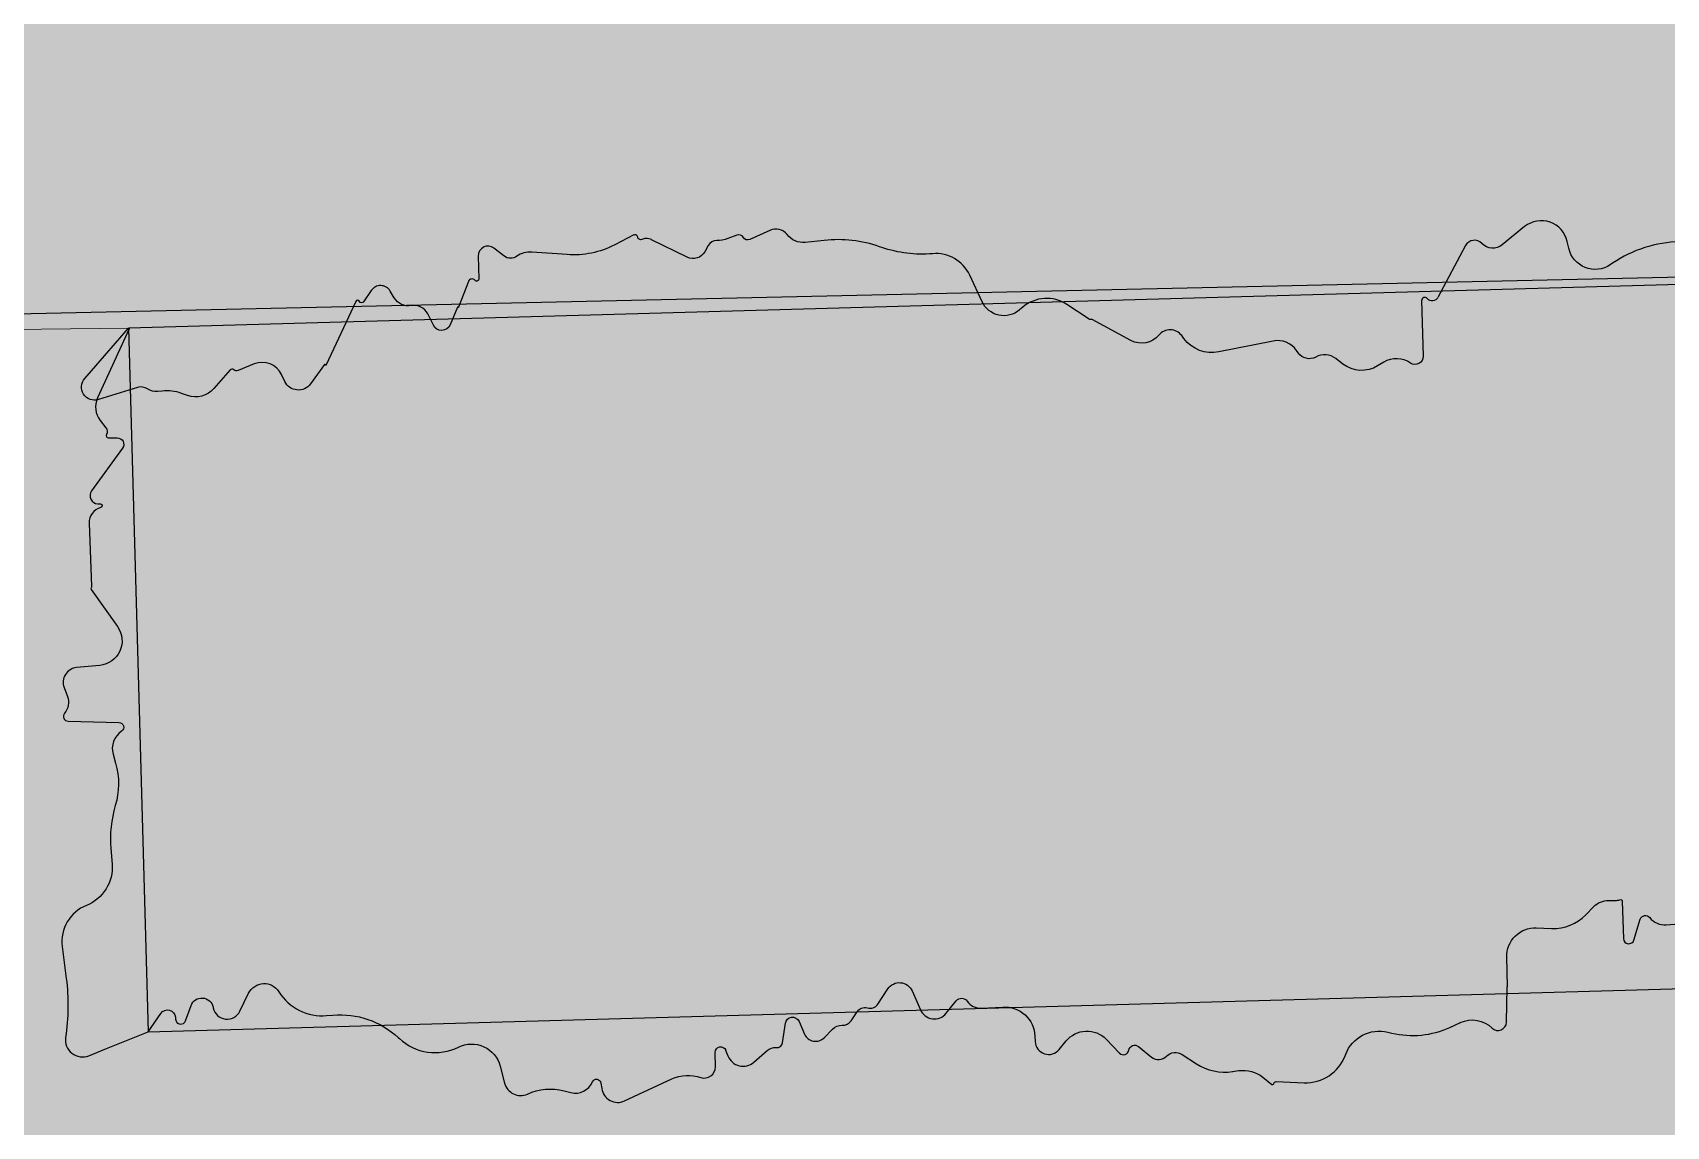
# Model space of a CAD drawing. Header units: metres. Extents: x 68582 to 69192, y 19191 to 19633.
# Drawn here: x 68832.31 to 68839.27, y 19453.17 to 19457.83 of the extents above; entities that cross this region are included whole.
import ezdxf

# ---------------------------------------------------------------- set-up
doc = ezdxf.new("R2010")
doc.units = ezdxf.units.M
doc.layers.get('0').update_dxf_attribs({"lineweight": 15})
doc.layers.add('Kasvillisuus', color=7, linetype='Continuous', lineweight=5)
doc.layers.add('None', color=7, linetype='Continuous', lineweight=5)

msp = doc.modelspace()

# ---------------------------------------------------------------- hatches: boundary and pattern name
at = {"true_color": 0xd1f0d1, "transparency": 33554687}
msp.add_hatch(color=254, dxfattribs=at).paths.add_polyline_path([(68588.1224, 19191.4432), (69192.2959, 19191.4432), (69192.2959, 19628.2315), (68588.1224, 19628.2315)], flags=0)
at = {"true_color": 0xffffff, "transparency": 33554687}
msp.add_hatch(color=7, dxfattribs=at).paths.add_polyline_path([(68853.84, 19438.84), (68849.6001, 19440.1), (68841.8001, 19439), (68840.8082, 19441.7176), (68840.9975, 19441.8663), (68840.9975, 19442.2097), (68838.1639, 19442.5984), (68830.3904, 19442.1975), (68825, 19444.6184), (68825.4891, 19446.0421), (68819.5041, 19455.1), (68817.6, 19456.1), (68817.7549, 19456.3949), (68832.7129, 19456.5674), (68832.7973, 19453.5686), (68847.2, 19453.9741), (68847.1819, 19456.976), (68849.3129, 19456.9733), (68849.2742, 19455.8085), (68866.3467, 19455.7163), (68866.3467, 19457.48), (68870.1579, 19457.2575), (68870.2036, 19455.9593), (68875.3114, 19455.9007), (68875.2385, 19457.3149), (68877.5595, 19457.3149), (68878.273, 19456.4805), (68872.251, 19441.8952), (68872.0858, 19441.2501), (68872.4256, 19440.5897), (68868.6819, 19443.1792), (68869.1944, 19443.7269), (68869.6263, 19444.2854), (68872.6, 19451.2), (68872.8603, 19451.7955), (68873.1429, 19452.7002), (68872.6, 19453.6076), (68870.1372, 19453.9), (68868.0158, 19453.8619), (68867.223, 19453.0883), (68866.127, 19446.2326), (68866.2286, 19445.9304), (68862.9571, 19447.2), (68863.493, 19448.4752), (68864.4533, 19451.6783), (68864.3935, 19452.094), (68864.1374, 19452.3989), (68862.7489, 19452.5948), (68861.4663, 19452.4747), (68860.1804, 19451.0917), (68859.6971, 19448.4042), (68857.3973, 19447.7), (68857.3144, 19449.8726), (68856.3921, 19450.5757), (68848.5791, 19450.505), (68848.3722, 19450.1), (68848.3722, 19447.9812), (68848.5574, 19447.5476), (68849.2392, 19447.1963), (68856.6, 19447)], flags=0)
at = {"layer": 'None', "linetype": 'Continuous', "lineweight": 0, "true_color": 0xffffff, "transparency": 33554687}
msp.add_hatch(color=7, dxfattribs=at).paths.add_polyline_path([(68812.9895, 19460.2649), (68813.2995, 19459.2249), (68812.7295, 19458.8949), (68810.4795, 19458.8949), (68799.3395, 19458.3549), (68788.2795, 19454.6149), (68787.5517, 19454.1949), (68794.8404, 19454.1949), (68799.8095, 19455.8749), (68810.5395, 19456.3949), (68821.7395, 19456.3949), (68863.1395, 19457.3149), (68877.5595, 19457.3149), (68879.3595, 19456.8849), (68880.8291, 19454.1949), (68883.8214, 19454.1949), (68884.1395, 19455.2349), (68885.4995, 19456.5949), (68887.9595, 19457.0149), (68890.4895, 19456.2349), (68892.2395, 19455.2749), (68893.7145, 19454.1949), (68897.9416, 19454.1949), (68890.2195, 19459.8549), (68888.9395, 19461.1249), (68888.0195, 19464.3449), (68907.4795, 19515.3749), (68908.9195, 19517.0449), (68911.2195, 19517.7149), (68917.1995, 19515.444), (68917.1995, 19518.1239), (68911.3295, 19520.3549), (68909.9295, 19521.9149), (68910.5095, 19524.5249), (68912.0216, 19527.746), (68909.8091, 19527.746), (68908.1295, 19524.1549), (68906.9695, 19523.6249), (68906.0595, 19523.6749), (68905.2595, 19524.1149), (68892.4395, 19536.4249), (68884.9595, 19542.5949), (68882.9395, 19543.8749), (68877.6395, 19547.2949), (68869.5728, 19551.6949), (68865.2141, 19551.6949), (68866.5995, 19551.0349), (68876.6395, 19545.5549), (68881.8895, 19542.1749), (68883.7895, 19540.9749), (68891.0695, 19534.9649), (68904.0495, 19522.4949), (68905.5095, 19519.9949), (68905.6495, 19519.0249), (68905.2995, 19516.6649), (68885.3895, 19464.4549), (68885.4295, 19464.2949), (68884.6695, 19462.7549), (68882.9295, 19460.8149), (68881.4595, 19459.9649), (68877.8495, 19459.8149), (68863.1295, 19459.8149), (68822.4895, 19458.9149), (68820.8495, 19459.0649), (68816.3895, 19460.7049), (68809.1195, 19466.2149), (68799.9495, 19474.4749), (68789.5595, 19482.3249), (68787.4095, 19486.0449), (68786.7595, 19494.8249), (68786.2395, 19513.4049), (68786.0222, 19533.2648), (68783.992, 19533.2648), (68784.1395, 19513.3849), (68784.2795, 19493.5149), (68785.2295, 19484.8549), (68784.1295, 19483.0049), (68779.1995, 19483.3649), (68779.1995, 19481.3581), (68788.2695, 19480.6949), (68788.8895, 19480.3249), (68798.6695, 19472.9349), (68807.7795, 19464.7249), (68812.3395, 19461.2549)], flags=0)
h = msp.add_hatch(color=7, dxfattribs=at)
h.paths.add_polyline_path([(68799.84, 19386.02), (68789.95, 19386.9), (68781.97, 19386.61), (68773.27, 19384.56), (68766.62, 19381.94), (68748.84, 19370.6), (68746.75, 19366.63), (68746.49, 19363.19), (68746.68, 19359.75), (68746.03, 19354.21), (68745.7173, 19353), (68743.6529, 19353), (68744.06, 19354.58), (68744.68, 19359.8), (68744.41, 19364.47), (68740.99, 19370.95), (68732.83, 19377.49), (68729.15, 19380.5), (68725.54, 19384.08), (68723.21, 19387.28), (68721.23, 19392.29), (68719.51, 19395.27), (68718.26, 19396.33), (68715.99, 19397.05), (68713.09, 19396.09), (68709.9986, 19395.0928), (68706, 19393.939), (68706, 19396.061), (68709, 19396.8747), (68712.39, 19397.97), (68715.98, 19399.15), (68723.43, 19403.64), (68726.42, 19405.66), (68738.87, 19414.06), (68755.26, 19419.94), (68769.04, 19422.04), (68772.54, 19421.8), (68773.32, 19423.3), (68774.64, 19437.94), (68769.945, 19438.4368), (68769.945, 19440.5607), (68775.04, 19440.09), (68776.38, 19443.85), (68778.83, 19449.39), (68788.17, 19454.78), (68799.23, 19458.52), (68810.37, 19459.06), (68812.62, 19459.06), (68813.19, 19459.39), (68812.88, 19460.43), (68812.23, 19461.42), (68807.67, 19464.89), (68804.3522, 19467.88), (68807.3447, 19467.88), (68809.01, 19466.38), (68816.28, 19460.87), (68820.74, 19459.23), (68822.38, 19459.08), (68863.02, 19459.98), (68877.74, 19459.98), (68881.35, 19460.13), (68882.82, 19460.98), (68884.56, 19462.92), (68885.32, 19464.46), (68885.28, 19464.62), (68886.5232, 19467.88), (68889.1951, 19467.88), (68887.91, 19464.51), (68888.83, 19461.29), (68890.11, 19460.02), (68896, 19455.6618), (68896, 19452.5726), (68892.13, 19455.44), (68890.38, 19456.4), (68887.85, 19457.18), (68885.39, 19456.76), (68884.03, 19455.4), (68883.66, 19454.19), (68883.71, 19454.1), (68883.28, 19452.99), (68872.46, 19424.51), (68870.39, 19417.14), (68870.3243, 19417.0175), (68870.4739, 19416.931), (68870.06, 19412.46), (68871.13, 19408.51), (68871.83, 19407.09), (68880.85, 19393.85), (68887.33, 19386.26), (68890.4, 19384.17), (68890.2, 19381.49), (68887.83, 19380.47), (68887.07, 19378.35), (68887.07, 19375.09), (68884.83, 19375.09), (68884.73, 19379.14), (68883.91, 19380.24), (68883.22, 19380.45), (68882.08, 19380.41), (68868.03, 19375.2624), (68852.77, 19371.1), (68844.22, 19369.71), (68840.87, 19369.2), (68839.58, 19368.49), (68839.45, 19367.4), (68836.83, 19365.8873), (68835.04, 19368.32), (68829.92, 19372.32), (68819.9581, 19378.79), (68812.33, 19382.2423), (68806.83, 19384.09)], flags=0)
h.paths.add_polyline_path([(68775.85, 19423.46), (68776.37, 19421.28), (68790.55, 19418.32), (68795.86, 19416.83), (68807.28, 19413.96), (68831.23, 19411.69), (68853.45, 19410.37), (68856.89, 19410.37), (68860.28, 19410.76), (68863.66, 19412.78), (68866.24, 19416.21), (68870.38, 19426.08), (68880.96, 19453.92), (68879.25, 19457.05), (68877.45, 19457.48), (68863.03, 19457.48), (68821.63, 19456.56), (68810.43, 19456.56), (68799.7, 19456.04), (68789.2, 19452.49), (68780.77, 19447.62), (68777.69, 19440.94)], flags=0)
h.paths.add_polyline_path([(68870.05, 19404.5), (68868.3047, 19405.6287), (68865.01, 19407.11), (68858.23, 19407.87), (68853.41, 19407.87), (68831.02, 19409.2), (68806.85, 19411.49), (68795.21, 19414.42), (68789.97, 19415.89), (68774.31, 19419.16), (68769.945, 19419.8627), (68769.03, 19420.01), (68755.76, 19418), (68739.78, 19412.27), (68727.67, 19404.09), (68724.16, 19400.73), (68722.5, 19396.61), (68723.23, 19392.69), (68724.97, 19388.26), (68727.16, 19385.29), (68730.49, 19381.99), (68734.25, 19378.92), (68741.76, 19372.9), (68745.33, 19372.02), (68747.84, 19372.34), (68765.71, 19383.73), (68772.69, 19386.48), (68781.68, 19388.6), (68790.1, 19389.11), (68799.84, 19388.21), (68805.18, 19386.88), (68812.83, 19384.23), (68820.66, 19380.72), (68826.29, 19377.07), (68835.18, 19371.98), (68842.61, 19371.51), (68849.74, 19372.37), (68867.92, 19377.04), (68876.83, 19380.3044), (68882.08, 19382.65), (68882.98, 19385.18), (68882.4, 19387.3), (68875.5, 19397.08)], flags=0)

# ---------------------------------------------------------------- linework, layer by layer
at = {"color": 7, "true_color": 0xffffff, "transparency": 33554687}
msp.add_lwpolyline([(68817.7549, 19456.3949), (68832.7129, 19456.5674), (68832.7973, 19453.5686), (68847.2, 19453.9741), (68847.1819, 19456.976), (68849.3129, 19456.9733)], dxfattribs=at)
at = {"layer": 'Kasvillisuus'}
msp.add_open_spline([(68836.3694, 19452.6901), (68834.7004, 19452.7026), (68831.611, 19452.4036), (68826.8384, 19453.3891), (68824.9473, 19449.425), (68826.7022, 19446.5323), (68825.1758, 19443.9496), (68823.1599, 19442.3186), (68822.2248, 19439.8509), (68820.525, 19437.5864), (68820.2793, 19434.2176), (68821.9484, 19430.5379), (68824.3303, 19427.6476), (68825.6699, 19422.9252), (68829.336, 19425.3616), (68832.2975, 19426.8428), (68832.7366, 19430.1113), (68831.4056, 19434.0311), (68827.9169, 19431.4822), (68826.8176, 19435.1521), (68826.4784, 19437.8192), (68827.5877, 19440.9613), (68830.998, 19443.2659), (68835.9302, 19443.1303), (68840.8821, 19443.9358), (68846.4648, 19441.0574), (68848.1909, 19446.3853), (68848.0688, 19449.7815), (68846.3217, 19453.7299), (68841.3354, 19452.2936), (68838.1786, 19452.6765), (68836.3694, 19452.6901)], degree=3, knots=[0, 0, 0, 0, 5.193554, 9.583382, 12.399215, 16.153619, 18.483362, 20.607863, 23.918082, 26.146432, 28.982421, 33.541697, 37.661655, 41.153683, 44.65856, 47.688867, 51.03171, 54.060351, 56.691055, 59.477319, 62.422274, 65.503815, 68.711126, 74.098034, 79.723163, 84.358461, 88.777903, 92.437694, 95.470879, 99.697037, 105.326686, 105.326686, 105.326686, 105.326686], dxfattribs=at)
at = {"layer": 'None', "color": 7, "linetype": 'Continuous', "lineweight": 25, "transparency": 33554687}
for p, q in [((68834.8667, 19456.9644), (68834.7858, 19456.9224)), ((68834.9053, 19456.9463), (68834.902, 19456.945)), ((68835.0943, 19456.8697), (68834.9421, 19456.9444)), ((68835.3064, 19456.9639), (68835.2673, 19456.949)), ((68835.4472, 19456.9841), (68835.3617, 19456.9452)), ((68835.6791, 19456.9416), (68835.5976, 19456.9331)), ((68838.664, 19457.0001), (68838.5688, 19456.9227)), ((68838.8522, 19456.908), (68838.8456, 19456.9371)), ((68834.2042, 19456.8744), (68834.2068, 19456.7777)), ((68834.3136, 19456.875), (68834.2713, 19456.9082)), ((68834.5827, 19456.8806), (68834.432, 19456.8914)), ((68835.1846, 19456.9199), (68835.1698, 19456.8933)), ((68835.9241, 19456.9114), (68835.9148, 19456.9146)), ((68838.4123, 19456.9193), (68838.2938, 19456.6973)), ((68839.039, 19456.8443), (68839.0291, 19456.8376)), ((68833.7479, 19456.7276), (68833.7157, 19456.6799)), ((68833.8462, 19456.6967), (68833.829, 19456.7254)), ((68834.1622, 19456.7666), (68834.1197, 19456.6563)), ((68836.3514, 19456.68), (68836.2989, 19456.7934)), ((68833.6827, 19456.6813), (68833.5561, 19456.4106)), ((68834.1163, 19456.6566), (68834.0841, 19456.5817)), ((68836.5253, 19456.6567), (68836.5116, 19456.645)), ((68836.8084, 19456.6056), (68836.713, 19456.6684)), ((68838.2251, 19456.6845), (68838.2316, 19456.4479)), ((68834.0131, 19456.5796), (68833.9889, 19456.628)), ((68836.9863, 19456.5146), (68836.8206, 19456.6039)), ((68832.5552, 19456.3859), (68832.7129, 19456.5674)), ((68832.7167, 19456.5644), (68832.5815, 19456.2697)), ((68832.7129, 19456.5674), (68832.7153, 19456.567)), ((68837.212, 19456.5228), (68837.2025, 19456.5354)), ((68837.5921, 19456.5123), (68837.3611, 19456.466)), ((68837.6989, 19456.4619), (68837.6917, 19456.4722)), ((68832.527, 19456.3534), (68832.5552, 19456.3859)), ((68833.147, 19456.3892), (68833.0775, 19456.3097)), ((68833.2497, 19456.4147), (68833.1806, 19456.387)), ((68833.5489, 19456.412), (68833.489, 19456.3299)), ((68837.8899, 19456.4144), (68837.8598, 19456.4376)), ((68838.0637, 19456.422), (68838.0374, 19456.4061)), ((68832.7516, 19456.3145), (68832.586, 19456.263)), ((68833.3798, 19456.34), (68833.3657, 19456.3694)), ((68832.8565, 19456.2993), (68832.8379, 19456.2973)), ((68832.9651, 19456.2803), (68832.9392, 19456.2895)), ((68832.5931, 19456.1737), (68832.6173, 19456.1432)), ((68832.6276, 19456.0993), (68832.6653, 19456.1)), ((68832.6881, 19456.0561), (68832.5561, 19455.8743)), ((68832.5828, 19455.8185), (68832.5942, 19455.8179)), ((68832.5456, 19455.7359), (68832.556, 19455.4676)), ((68832.5545, 19455.453), (68832.6665, 19455.2952)), ((68832.5909, 19455.13), (68832.4924, 19455.1206)), ((68832.4389, 19455.0355), (68832.453, 19454.9974)), ((68832.4563, 19454.8922), (68832.6729, 19454.8865)), ((68832.6477, 19454.7512), (68832.6586, 19454.7126)), ((68832.6381, 19454.3498), (68832.6434, 19454.2834)), ((68838.9247, 19454.067), (68838.9581, 19454.1012)), ((68839.0225, 19454.1283), (68839.0501, 19454.1282)), ((68839.0804, 19454.124), (68839.0854, 19453.9655)), ((68838.7138, 19454.0111), (68838.7793, 19454.0087)), ((68839.13, 19453.9595), (68839.1572, 19454.048)), ((68839.2681, 19454.0242), (68839.3234, 19454.0287)), ((68832.4311, 19453.9313), (68832.4482, 19453.7961)), ((68838.5912, 19453.7598), (68838.5883, 19453.8874)), ((68833.188, 19453.656), (68833.2256, 19453.7327)), ((68835.9068, 19453.6859), (68835.9501, 19453.7515)), ((68836.0531, 19453.7428), (68836.0887, 19453.6619)), ((68838.5865, 19453.609), (68838.5896, 19453.7589)), ((68832.9571, 19453.6157), (68832.9804, 19453.6802)), ((68833.0741, 19453.6736), (68833.0748, 19453.6702)), ((68836.1988, 19453.6474), (68836.2414, 19453.7006)), ((68836.3484, 19453.669), (68836.4406, 19453.6739)), ((68832.7973, 19453.5686), (68832.8518, 19453.6468)), ((68832.9134, 19453.63), (68832.9141, 19453.6216)), ((68833.5581, 19453.6371), (68833.585, 19453.6395)), ((68835.5011, 19453.5214), (68835.5132, 19453.6048)), ((68835.5714, 19453.6127), (68835.5952, 19453.5582)), ((68835.793, 19453.6148), (68835.8188, 19453.654)), ((68838.346, 19453.5873), (68838.3901, 19453.6076)), ((68832.6122, 19453.4938), (68832.7973, 19453.5686)), ((68833.8628, 19453.5441), (68833.868, 19453.5393)), ((68835.6782, 19453.5432), (68835.7138, 19453.5799)), ((68836.5768, 19453.5497), (68836.5777, 19453.5273)), ((68836.6807, 19453.493), (68836.7102, 19453.5293)), ((68836.8802, 19453.5367), (68836.9379, 19453.4772)), ((68838.0812, 19453.5671), (68838.0978, 19453.5631)), ((68832.5447, 19453.4665), (68832.6122, 19453.4938)), ((68835.2149, 19453.4187), (68835.2142, 19453.4807)), ((68835.2587, 19453.4895), (68835.2683, 19453.4656)), ((68835.3786, 19453.4388), (68835.4355, 19453.4882)), ((68837.0189, 19453.5053), (68837.0732, 19453.4606)), ((68837.2047, 19453.4715), (68837.2651, 19453.4322)), ((68837.899, 19453.4661), (68837.9014, 19453.4724)), ((68834.2973, 19453.4223), (68834.3163, 19453.3495)), ((68837.4197, 19453.3988), (68837.4462, 19453.4027)), ((68834.5705, 19453.3164), (68834.5985, 19453.3092)), ((68834.7271, 19453.3499), (68834.7306, 19453.3261)), ((68834.8274, 19453.2737), (68835.0294, 19453.3673)), ((68837.5483, 19453.3749), (68837.5861, 19453.3443)), ((68837.6054, 19453.3561), (68837.7248, 19453.3512))]:
    msp.add_line(p, q, dxfattribs=at)
at = {"layer": 'None', "color": 7, "linetype": 'Continuous', "lineweight": 25, "true_color": 0xffffff, "transparency": 33554687}
msp.add_lwpolyline([(68794.8404, 19454.1949), (68799.8095, 19455.8749), (68810.5395, 19456.3949), (68821.7395, 19456.3949), (68863.1395, 19457.3149), (68877.5595, 19457.3149), (68879.3595, 19456.8849), (68880.8291, 19454.1949)], dxfattribs=at)
at = {"layer": 'None', "color": 7, "linetype": 'Continuous', "lineweight": 25, "transparency": 33554687}
msp.add_lwpolyline([(68847.2, 19456.9753), (68832.7129, 19456.5674), (68832.7973, 19453.5686), (68847.2, 19453.9741)], close=True, dxfattribs=at)
for centre, radius, start, end in [((68838.7353, 19456.9124), 0.113, 12.65156, 129.09371), ((68834.8722, 19456.9538), 0.0119, 8.6991, 117.39841), ((68834.9216, 19456.9026), 0.0467, 63.84941, 110.45209), ((68835.2201, 19456.9001), 0.0406, 89.35495, 150.84181), ((68835.3145, 19456.9425), 0.0229, 30.12035, 110.83662), ((68835.4724, 19456.9289), 0.0608, 37.77256, 114.48145), ((68835.736, 19456.3954), 0.5491, 71.00722, 95.95519), ((68838.4502, 19456.8991), 0.0429, 43.30984, 151.90752), ((68839.3386, 19456.4), 0.5358, 91.33804, 123.9959), ((68834.2457, 19456.8755), 0.0415, 51.85747, 181.54129), ((68834.4251, 19456.7953), 0.0964, 85.8969, 125.48734), ((68836.1547, 19456.7265), 0.1589, 24.87697, 95.01857), ((68833.7877, 19456.7008), 0.0481, 30.87843, 146.0324), ((68834.1774, 19456.7608), 0.0162, 40.22534, 158.91151), ((68833.6904, 19456.6777), 0.00843, 24.87971, 154.93434), ((68833.9303, 19456.5987), 0.0655, 26.59638, 99.83622), ((68834.1171, 19456.6562), 0.000922, 12.79713, 156.74714), ((68836.6269, 19456.5376), 0.1566, 56.66138, 130.46704), ((68838.2386, 19456.6848), 0.0136, 38.3631, 181.58524), ((68836.8166, 19456.5964), 0.00852, 61.67954, 104.41766), ((68837.153, 19456.4982), 0.0619, 36.94582, 140.33307), ((68837.6114, 19456.4165), 0.0978, 34.74024, 101.3414), ((68837.8116, 19456.375), 0.079, 52.37384, 118.74977), ((68833.1551, 19456.3821), 0.0108, 48.47357, 138.87733), ((68833.2835, 19456.3301), 0.0911, 25.56363, 111.81169), ((68833.5507, 19456.4107), 0.00227, 9.07814, 143.90648), ((68838.118, 19456.3322), 0.105, 55.4144, 121.17782), ((68832.7663, 19456.267), 0.0497, 55.84288, 107.27694), ((68832.6655, 19456.2312), 0.0924, 155.36007, 218.43176), ((68832.8765, 19456.1135), 0.1868, 70.41669, 96.15295), ((68832.6275, 19456.1091), 0.00976, 148.628, 270.93428), ((68832.5846, 19455.8536), 0.0352, 144.00536, 267.18783), ((68832.6115, 19455.7384), 0.0659, 103.87657, 182.20049), ((68832.5598, 19455.4568), 0.00645, 150.76216, 215.36099), ((68832.4984, 19455.0575), 0.0634, 95.43332, 200.33673), ((68832.4568, 19454.9127), 0.0205, 140.57203, 268.49799), ((68832.7329, 19454.7754), 0.0886, 123.69376, 195.8322), ((68833.1352, 19454.39), 0.4988, 163.35837, 184.62031), ((68832.5966, 19453.9523), 0.1669, 111.90233, 187.20492), ((68839.0503, 19454.1948), 0.0666, 269.83012, 287.40054), ((68838.7864, 19454.2016), 0.193, 267.87724, 315.7736), ((68839.2614, 19454.1051), 0.0813, 217.79454, 274.71644), ((68839.1082, 19453.9662), 0.0228, 181.80497, 342.87221), ((68833.5393, 19453.8534), 0.2171, 211.77659, 274.96089), ((68838.5907, 19453.7598), 0.000492, 237.48813, 1.31057), ((68833.1339, 19453.6825), 0.0603, 191.80284, 333.89336), ((68835.874, 19453.7076), 0.0392, 253.22653, 326.51306), ((68836.1481, 19453.688), 0.0649, 203.75633, 321.27243), ((68836.3448, 19453.7382), 0.0693, 214.54798, 273.00527), ((68832.9362, 19453.6233), 0.0222, 184.35937, 340.14477), ((68835.7579, 19453.6379), 0.0421, 266.41052, 326.74378), ((68838.5505, 19453.6097), 0.036, 225.52915, 358.81111), ((68832.5174, 19453.5339), 0.0727, 171.59562, 292.00948), ((68834.0201, 19453.7032), 0.2236, 227.13869, 296.47827), ((68835.4774, 19453.5248), 0.0239, 264.68562, 351.74668), ((68835.6417, 19453.5786), 0.0508, 203.6135, 315.82853), ((68836.6357, 19453.5296), 0.058, 182.29937, 320.90987), ((68838.187, 19453.9328), 0.3803, 256.43188, 294.70118), ((68835.333, 19453.4914), 0.0696, 201.76225, 310.97792), ((68836.9542, 19453.493), 0.0227, 224.10637, 350.7414), ((68837.1035, 19453.4973), 0.0476, 230.56653, 315.66373), ((68837.7321, 19453.5296), 0.1786, 267.63553, 339.16146), ((68835.1679, 19453.4182), 0.047, 251.15554, 0.63764), ((68837.3865, 19453.6189), 0.2227, 236.98, 278.58649), ((68834.3846, 19453.3673), 0.0705, 194.64564, 294.26171), ((68834.6182, 19453.3854), 0.0787, 255.48703, 336.96413), ((68834.7985, 19453.3361), 0.0687, 188.38049, 294.83851), ((68837.5894, 19453.3484), 0.00536, 230.93733, 350.21679)]:
    msp.add_arc(centre, radius, start, end, dxfattribs=at)
at = {"layer": 'None', "color": 7, "linetype": 'Continuous', "lineweight": 25, "transparency": 33554687, "extrusion": (0, 0, -1)}
for centre, radius, start, end in [((-68834.8973, 19456.9577), 0.0135, 249.54791, 351.3009), ((-68835.222, 19457.0681), 0.1274, 249.16338, 270.64505), ((-68835.3528, 19456.9647), 0.0214, 245.51855, 329.87965), ((-68835.5887, 19457.019), 0.0864, 264.04481, 322.22744), ((-68834.3422, 19456.9114), 0.0463, 234.51266, 308.14253), ((-68834.61, 19457.2616), 0.382, 242.60159, 274.1031), ((-68835.1196, 19456.9213), 0.0575, 209.15819, 296.15059), ((-68836.0949, 19457.4075), 0.5247, 264.98143, 288.99278), ((-68838.5282, 19456.9726), 0.0643, 230.90629, 316.69016), ((-68838.9647, 19456.9332), 0.1153, 236.0041, 347.34844), ((-68834.1971, 19456.7775), 0.00962, 178.45871, 319.77466), ((-68833.7073, 19456.6856), 0.0102, 213.9676, 335.12029), ((-68833.907, 19456.7331), 0.0709, 260.16378, 329.12157), ((-68834.1189, 19456.6566), 0.000863, 201.08849, 347.20287), ((-68836.4448, 19456.7233), 0.1029, 229.53296, 335.12303), ((-68838.2702, 19456.7099), 0.0268, 208.09248, 321.6369), ((-68836.8126, 19456.6119), 0.00753, 255.58234, 303.33862), ((-68832.715, 19456.5652), 0.00186, 99.23662, 204.63993), ((-68834.0481, 19456.5972), 0.0392, 203.25286, 333.40362), ((-68837.0317, 19456.5988), 0.0957, 219.66693, 298.32046), ((-68837.3316, 19456.6127), 0.1497, 258.6586, 323.05418), ((-68837.746, 19456.4946), 0.0574, 241.25023, 325.25976), ((-68838.1972, 19456.447), 0.0344, 178.41476, 304.5856), ((-68833.174, 19456.4034), 0.0177, 248.18831, 311.52643), ((-68833.5546, 19456.4113), 0.00168, 205.06566, 350.92186), ((-68837.9697, 19456.518), 0.1308, 238.82218, 307.62616), ((-68832.5693, 19456.3166), 0.0561, 252.72306, 40.97968), ((-68832.8309, 19456.3622), 0.0653, 263.84705, 304.15712), ((-68832.9998, 19456.3776), 0.1033, 221.12267, 289.58331), ((-68833.4374, 19456.3675), 0.0639, 216.09352, 334.43637), ((-68832.5974, 19456.1274), 0.0254, 141.56824, 211.372), ((-68832.6657, 19456.0723), 0.0277, 89.06572, 215.99464), ((-68832.5938, 19455.8101), 0.00787, 92.81217, 256.12343), ((-68832.5415, 19455.467), 0.0145, 177.79951, 209.23784), ((-68832.581, 19455.2344), 0.1049, 144.63901, 264.56668), ((-68832.3846, 19454.9721), 0.073, 159.66327, 219.42797), ((-68832.6724, 19454.8661), 0.0205, 91.50201, 236.30624), ((-68832.3493, 19454.6249), 0.3215, 164.1678, 196.64163), ((-68832.4691, 19454.2693), 0.1749, 175.37969, 248.09767), ((-68839.0222, 19454.0388), 0.0895, 44.2264, 90.16988), ((-68839.0726, 19454.1238), 0.00782, 72.59946, 178.19503), ((-68838.7093, 19453.8901), 0.1211, 358.68943, 92.12276), ((-68839.1791, 19454.0413), 0.0229, 17.12779, 142.20546), ((-68831.5291, 19453.6799), 0.9263, 172.79508, 188.40438), ((-68833.2919, 19453.7002), 0.0738, 26.10664, 148.22341), ((-68835.9992, 19453.7191), 0.0588, 33.48694, 156.24367), ((-68838.5902, 19453.7589), 0.000518, 1.18889, 122.51187), ((-68832.8796, 19453.6274), 0.0339, 34.85752, 175.64063), ((-68833.0263, 19453.6636), 0.0488, 19.85523, 168.19716), ((-68835.8514, 19453.6326), 0.0391, 33.25622, 106.77347), ((-68836.2639, 19453.6826), 0.0288, 38.72757, 145.45202), ((-68836.4474, 19453.5445), 0.1295, 86.99473, 177.70063), ((-68833.6164, 19453.2786), 0.3622, 85.03911, 132.86131), ((-68835.5434, 19453.6004), 0.0306, 8.25332, 156.3865), ((-68835.7519, 19453.5429), 0.0531, 44.17147, 93.58948), ((-68838.4406, 19453.4978), 0.1209, 65.29882, 134.47085), ((-68836.7985, 19453.4575), 0.1138, 39.09013, 135.89363), ((-68838.0451, 19453.4177), 0.1537, 20.83854, 103.56812), ((-68834.1758, 19453.3906), 0.1256, 63.52173, 165.35436), ((-68835.2373, 19453.481), 0.0231, 359.36236, 158.23775), ((-68835.4703, 19453.4481), 0.0531, 49.02208, 95.31438), ((-68837.0024, 19453.4852), 0.026, 9.2586, 129.43347), ((-68837.1756, 19453.4268), 0.0533, 44.33627, 123.02), ((-68835.0991, 19453.2167), 0.166, 65.16149, 108.84446), ((-68837.4657, 19453.2732), 0.131, 81.41351, 129.06267), ((-68834.511, 19453.0868), 0.2372, 65.73829, 104.51297), ((-68834.7082, 19453.3471), 0.0191, 23.03587, 171.61951), ((-68837.605, 19453.3457), 0.0104, 9.78321, 92.36447)]:
    msp.add_arc(centre, radius, start, end, dxfattribs=at)

doc.saveas('drawing.dxf')
